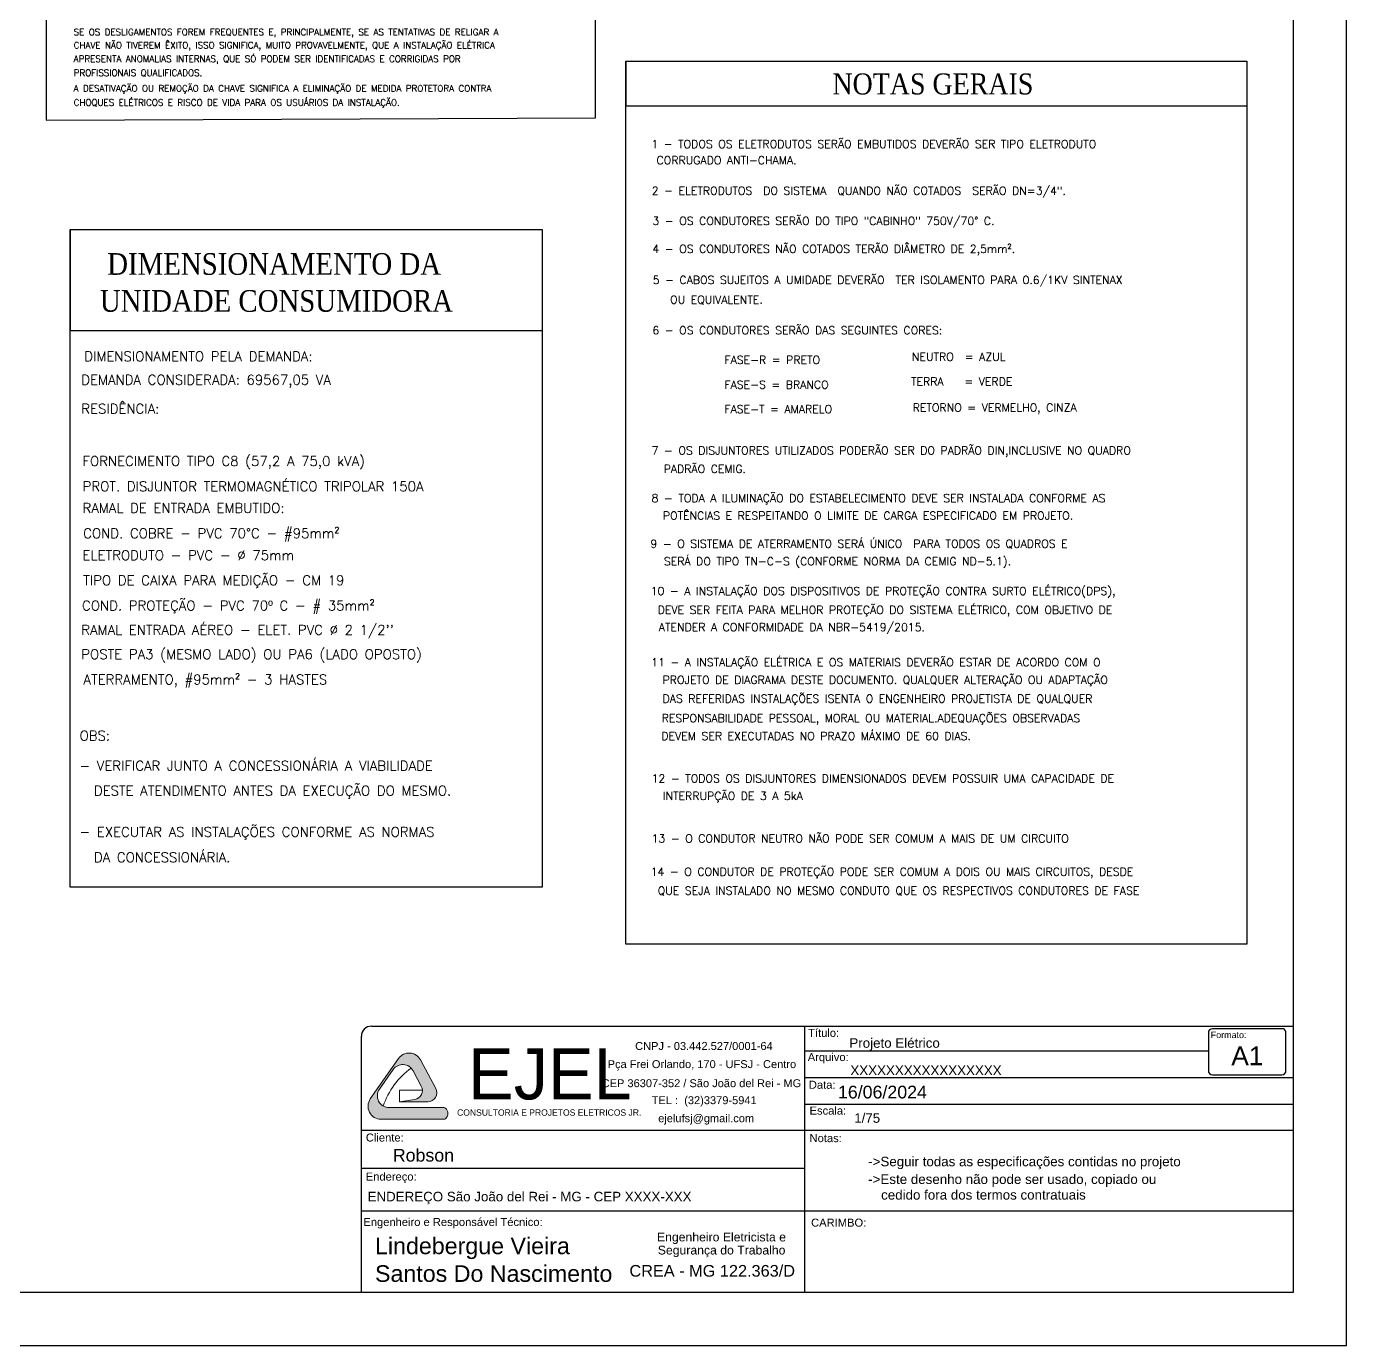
# Model space of a CAD drawing. Header units: millimetres. Extents: x 32721 to 70403, y 1490 to 13922.
# Drawn here: x 37169 to 39028, y 1490 to 3347 of the extents above; entities that cross this region are included whole.
import ezdxf
from ezdxf.enums import TextEntityAlignment as Align

# ---------------------------------------------------------------- set-up
doc = ezdxf.new("R2010")
doc.units = ezdxf.units.MM
for name, color, linetype, lineweight in [('EJEL05130C', 130, 'Continuous', 30), ('EJEL0550C', 50, 'Continuous', 35), ('EJEL0910C', 10, 'Continuous', 9), ('EJELFORMATO', 170, 'Continuous', 25)]:
    doc.layers.add(name, color=color, linetype=linetype, lineweight=lineweight)
doc.styles.add('AGEONE', font='')
doc.styles.add('AR', font='arial.ttf')
doc.styles.add('EST2', font='GARA.TTF')
doc.styles.add('ROMANS', font='romans.shx')
doc.styles.get("Standard").update_dxf_attribs({"font": 'arial.ttf'})
doc.styles.get('AGEONE').set_extended_font_data('Ageone')

msp = doc.modelspace()

# ---------------------------------------------------------------- hatches: boundary and pattern name
at = {"layer": 'EJEL0910C'}
h = msp.add_hatch(color=256, dxfattribs=at)
h.dxf.hatch_style = 1
edge = h.paths.add_edge_path()
edge.add_arc((37713.75127850714, 1849.424133664041), 12.78346861044271, -81.42301880512713, 28.01405766303168, ccw=False)
edge.add_line((37715.65778065831, 1836.783630538717), (37694.09754332207, 1833.531810697888))
edge.add_line((37694.0975433221, 1833.53181069791), (37734.02248826834, 1833.53181069791))
edge.add_arc((37734.02248826818, 1846.315279308343), 12.78346861044283, 270, 388.0140576630249)
edge.add_line((37745.30814828965, 1852.31952344031), (37723.93013562275, 1892.501930682029))
edge.add_arc((37707.80776416356, 1883.924439064911), 18.26209801491666, 28.01405766304973, 145.1095997923744)
edge.add_line((37692.82831979016, 1894.370513455578), (37653.24035629955, 1837.602231440496))
edge.add_arc((37668.21980067305, 1827.156157049802), 18.2620980149165, 145.1095997923639, 269.9862535993906)
edge.add_line((37668.2154192313, 1808.89405956048), (37756.54700578701, 1808.872867050154))
edge.add_ellipse((37756.54913425617, 1817.118610170015), major_axis=(0.002128469265731183, 8.24574311990834), ratio=0.7056061408771387, start_angle=180, end_angle=360.0417428966182)
edge.add_line((37756.54702383568, 1825.3643521958), (37679.53680396081, 1825.346209495718))
edge.add_arc((37679.53256137422, 1841.782097161617), 16.43588821342579, 145.1095997924006, 270.01478972746276, ccw=False)
edge.add_line((37666.05106143848, 1851.183564113147), (37685.42089993958, 1878.959492897319))
edge.add_arc((37698.90239987578, 1869.558025945778), 16.43588821342482, 28.01405766304339, 145.1095997923957, ccw=False)
edge.add_line((37713.41253418903, 1877.277768401182), (37725.03693852894, 1855.428377796015))

# ---------------------------------------------------------------- linework, layer by layer
at = {"layer": 'EJEL05130C'}
for p, q in [((38013.24986384808, 3298.316568835337), (38013.23640672155, 3253.458136220544)), ((38013.24986384808, 2055.561198914774), (38013.24986384808, 3298.316568835337)), ((38013.24986384808, 3298.316568835337), (38887.53340266751, 3298.316568835337)), ((38887.53340266751, 3298.316568835337), (38887.53340266751, 2055.561198914774)), ((38013.23640672155, 3253.458136220544), (38013.23640672155, 3235.514762367217)), ((38013.23640672155, 3235.514762367217), (38887.53340266751, 3235.514762367217)), ((37230.57341171562, 3061.332795870477), (37230.57341171562, 2984.942665435961)), ((37230.57341171562, 3061.332795870477), (37230.57341171562, 2919.465410777803)), ((37230.57341171562, 2919.465410777803), (37895.20173132244, 2919.465410777803)), ((38887.53340266751, 2055.561198914774), (38013.24986384808, 2055.561198914774))]:
    msp.add_line(p, q, dxfattribs=at)
msp.add_lwpolyline([(37196.72860600775, 3215.332775000365), (37970.2841877164, 3218.741105530142), (37970.2841877164, 3565.765842994548), (37196.72860600775, 3562.357512464769)], close=True, dxfattribs=at)
at = {"layer": 'EJEL05130C', "ltscale": 0.35}
msp.add_lwpolyline([(37230.57341171562, 3061.332795870477), (37895.20173132244, 3061.332795870477), (37895.20173132244, 2135.466025286449), (37230.57341171562, 2135.466025286449)], close=True, dxfattribs=at)
at = {"layer": 'EJEL0910C'}
for p, q in [((37653.24035629965, 1837.602231440411), (37692.82831979016, 1894.370513455578)), ((37666.05106143848, 1851.183564113147), (37685.42089993981, 1878.959492897367)), ((37723.93013562248, 1892.501930682032), (37745.30814828965, 1852.31952344031)), ((37713.41253418857, 1877.277768401182), (37725.03693852862, 1855.428377796008)), ((37726.52318543367, 1849.967698911307), (37694.0975433221, 1849.967698911307)), ((37694.0975433221, 1833.53181069791), (37694.0975433221, 1849.967698911307)), ((37756.54702383568, 1825.3643521958), (37679.53680396135, 1825.346209495721)), ((37694.0975433221, 1833.53181069791), (37715.65778065831, 1836.783630538659)), ((37734.02248826818, 1833.53181069791), (37694.0975433221, 1833.53181069791)), ((37734.02248826818, 1833.53181069791), (37694.0975433221, 1833.53181069791)), ((37756.54700578711, 1808.872867050159), (37668.2154192313, 1808.89405956048))]:
    msp.add_line(p, q, dxfattribs=at)
for centre, radius, start, end in [((37707.80776416356, 1883.924439064911), 18.26209801491723, 28.0140576628311, 145.109599792919), ((37775.72615155121, 1791.876307126993), 110.225092119706, 126.1074537238556, 161.1486609977867), ((37698.90239987578, 1869.558025945778), 16.43588821342551, 28.0140576628311, 145.109599792919), ((37679.53256137422, 1841.782097161617), 16.43588821342551, 145.109599792919, 270.0147897296896), ((37713.75127850714, 1849.424133664041), 12.78346861044206, 278.5769811941419, 28.0140576628311), ((37734.02248826818, 1846.315279308343), 12.78346861044206, 270, 28.0140576628311), ((37668.21980067305, 1827.156157049802), 18.26209801491723, 145.109599792919, 269.9862536000813)]:
    msp.add_arc(centre, radius, start, end, dxfattribs=at)
msp.add_ellipse((37756.54913425571, 1817.118610170946), major_axis=(0.002128469265731183, 8.245743119908337), ratio=0.7056061408771387, start_param=3.141592653589793, end_param=6.283913858164894, dxfattribs=at)
at = {"layer": 'EJELFORMATO'}
for p, q in [((37654.66627944153, 1940.014106788018), (38953.15713022681, 1940.014106788018)), ((38264.6064667372, 1939.882662628705), (38264.6064667372, 1565.014106788018)), ((38937.13719189269, 1936.405796490712), (38839.10803908607, 1936.405796490712)), ((37640.65713022681, 1565.014106788018), (37640.65713022681, 1926.004957573299)), ((38833.45223495117, 1930.749992355224), (38833.45223495094, 1877.189835526675)), ((38942.7929960262, 1877.189835526675), (38942.7929960262, 1931.767388787572)), ((38264.78775005517, 1905.093996144584), (38833.45223495117, 1905.093996144584)), ((38264.78775005517, 1867.593996144584), (38953.15713022681, 1867.593996144584)), ((38839.10803908607, 1871.534031391246), (38937.13719189269, 1871.534031391246)), ((38264.65011659553, 1830.093996144584), (38953.15713022681, 1830.093996144584)), ((38952.99960678894, 1793.216787584868), (37640.65713022681, 1793.216787584868)), ((37640.65713022681, 1740.234143271155), (38264.64484223755, 1740.234143271155)), ((37640.65713022681, 1680.093996144584), (38952.95300147109, 1680.093996144584))]:
    msp.add_line(p, q, dxfattribs=at)
at = {"layer": 'EJELFORMATO', "color": 7}
msp.add_lwpolyline([(32720.65713022705, 1490.310707265264), (39028.15713022681, 1490.310707265264), (39028.15713022681, 5945.310707265322), (32720.65713022705, 5945.310707265322)], close=True, dxfattribs=at)
at = {"layer": 'EJELFORMATO'}
msp.add_lwpolyline([(38953.15713022681, 1565.310707265264), (38953.15713022681, 5870.310707265322), (32908.15713022705, 5870.310707265322), (32908.15713022705, 1565.310707265264)], close=True, dxfattribs=at)
for centre, radius, start, end in [((37654.66627944153, 1926.004957573299), 14.00914921470303, 90, 180), ((38839.10803908607, 1930.749992355224), 5.655804135211872, 90, 180), ((38937.08949540774, 1930.580255288907), 5.825736455444084, 11.75773836367148, 89.53090260321973), ((38839.10803908607, 1877.189835526675), 5.655804135211872, 180, 270), ((38937.13719189269, 1877.189835526675), 5.655804135211872, 270, 0)]:
    msp.add_arc(centre, radius, start, end, dxfattribs=at)

# ---------------------------------------------------------------- texts
at = {"layer": 'EJEL05130C'}
for s, height, style, p in [('  SE OS DESLIGAMENTOS FOREM FREQUENTES E, PRINCIPALMENTE, SE AS TENTATIVAS DE RELIGAR A ', 9.012294364931384, 'ROMANS', (37223.07863490791, 3334.839437962888)), ('  CHAVE NÃO TIVEREM ÊXITO, ISSO SIGNIFICA, MUITO PROVAVELMENTE, QUE A INSTALAÇÃO ELÉTRICA ', 9.012294364931384, 'ROMANS', (37223.07863490791, 3316.392726752658)), ('  APRESENTA ANOMALIAS INTERNAS, QUE SÓ PODEM SER IDENTIFICADAS E CORRIGIDAS POR', 9.012294364931384, 'ROMANS', (37223.07863490791, 3297.253326211624)), ('  PROFISSIONAIS QUALIFICADOS.', 9.012294364931384, 'ROMANS', (37223.07863490791, 3277.542981731131)), ('NOTAS GERAIS', 29.60389732044088, 'EST2', (38303.982393825, 3251.603988077291)), ('  A DESATIVAÇÃO OU REMOÇÃO DA CHAVE SIGNIFICA A ELIMINAÇÃO DE MEDIDA PROTETORA CONTRA ', 9.012294364931384, 'ROMANS', (37223.07863490791, 3255.611648813099)), ('  CHOQUES ELÉTRICOS E RISCO DE VIDA PARA OS USUÁRIOS DA INSTALAÇÃO.', 9.012294364931384, 'ROMANS', (37223.07863490791, 3235.729181520689)), ('1 - TODOS OS ELETRODUTOS SERÃO EMBUTIDOS DEVERÃO SER TIPO ELETRODUTO ', 11.27346292456611, 'ROMANS', (38048.98433163148, 3176.122076211603)), ('CORRUGADO ANTI-CHAMA.', 11.27346292456611, 'ROMANS', (38056.35494685962, 3153.299713915849)), ('2 - ELETRODUTOS  DO SISTEMA  QUANDO NÃO COTADOS  SERÃO DN=3/4".', 11.27346292456611, 'ROMANS', (38049.59375392969, 3110.455504165837)), ('3 - OS CONDUTORES SERÃO DO TIPO "CABINHO" 750V/70%%D C.', 11.27346292456611, 'ROMANS', (38050.53944578577, 3067.926893950708)), ('4 - OS CONDUTORES NÃO COTADOS TERÃO DIÂMETRO DE 2,5mm². ', 11.27346292456611, 'ROMANS', (38050.53944578577, 3028.564035206276)), ('DIMENSIONAMENTO DA', 30.55277831107369, 'EST2', (37282.69107960651, 2997.697334960405)), ('5 - CABOS SUJEITOS A UMIDADE DEVERÃO  TER ISOLAMENTO PARA 0.6/1KV SINTENAX', 11.27346292456611, 'ROMANS', (38050.90859976347, 2984.816311290258)), ('UNIDADE CONSUMIDORA', 30.55277831107369, 'EST2', (37272.38468050116, 2945.655694974477)), (' OU EQUIVALENTE.', 11.27346292456611, 'ROMANS', (38067.75634428469, 2957.065976722762)), ('6 - OS CONDUTORES SERÃO DAS SEGUINTES CORES:', 11.27346292456611, 'ROMANS', (38050.43944588878, 2913.957864552222)), ('DIMENSIONAMENTO PELA DEMANDA:', 13.71268318554229, 'ROMANS', (37250.37907033307, 2876.045029638637)), ('FASE-R = PRETO', 11.27346292456611, 'ROMANS', (38151.89900438729, 2872.275057694752)), ('NEUTRO  = AZUL ', 11.27346292456611, 'ROMANS', (38415.96876575035, 2876.673256450177)), ('DEMANDA CONSIDERADA: 69567,05 VA', 13.71268318554229, 'ROMANS', (37246.19429207216, 2843.02823599296)), ('FASE-S = BRANCO', 11.27346292456611, 'ROMANS', (38151.89900438729, 2837.379179547733)), ('TERRA   = VERDE', 11.27346292456611, 'ROMANS', (38414.75770394614, 2841.777378327308)), ('RESIDÊNCIA:', 13.71268318554229, 'ROMANS', (37246.19429207216, 2802.226647948864)), ('FASE-T = AMARELO', 11.27346292456611, 'ROMANS', (38151.89900438729, 2803.000268970967)), ('RETORNO = VERMELHO, CINZA', 11.27346292456611, 'ROMANS', (38417.11432988895, 2805.136666328465)), ('7 - OS DISJUNTORES UTILIZADOS PODERÃO SER DO PADRÃO DIN,INCLUSIVE NO QUADRO', 11.27346292456611, 'ROMANS', (38049.36990711315, 2744.759477815224)), ('FORNECIMENTO TIPO C8 (57,2 A 75,0 kVA)', 13.71268318554229, 'ROMANS', (37247.86135244348, 2728.603381566163)), (' PADRÃO CEMIG.', 11.27346292456611, 'ROMANS', (38058.63317303843, 2718.79166238853)), ('PROT. DISJUNTOR TERMOMAGNÉTICO TRIPOLAR 150A', 13.71268318554229, 'ROMANS', (37248.01121660357, 2692.989323325269)), ('8 - TODA A ILUMINAÇÃO DO ESTABELECIMENTO DEVE SER INSTALADA CONFORME AS ', 11.27346292456611, 'ROMANS', (38049.36990711315, 2677.66669529992)), ('RAMAL DE ENTRADA EMBUTIDO:', 13.71268318554229, 'ROMANS', (37247.96625735555, 2662.530592191653)), ('POTÊNCIAS E RESPEITANDO O LIMITE DE CARGA ESPECIFICADO EM PROJETO.', 11.27346292456611, 'ROMANS', (38065.19400324875, 2653.013098768346)), ('COND. COBRE - PVC 70°C - #95mm²', 13.71268318554229, 'ROMANS', (37248.8504559001, 2626.96898640677)), ('9 - O SISTEMA DE ATERRAMENTO SERÁ ÚNICO  PARA TODOS OS QUADROS E', 11.27346292456611, 'ROMANS', (38047.78824734465, 2613.412510191274)), ('ELETRODUTO - PVC - Ø 75mm', 13.71268318554229, 'ROMANS', (37247.95127093953, 2596.090635624892)), ('SERÁ DO TIPO TN-C-S (CONFORME NORMA DA CEMIG ND-5.1). ', 11.27346292456611, 'ROMANS', (38066.65752263565, 2588.758913683791)), ('TIPO DE CAIXA PARA MEDIÇÃO - CM 19', 13.71268318554229, 'ROMANS', (37248.8504559001, 2560.791292120124)), ('10 - A INSTALAÇÃO DOS DISPOSITIVOS DE PROTEÇÃO CONTRA SURTO ELÉTRICO(DPS), ', 11.27346292456611, 'ROMANS', (38048.03549918203, 2546.915397580309)), ('COND. PROTEÇÃO - PVC 70º C - # 35mm²', 13.71268318554229, 'ROMANS', (37247.24048663738, 2525.229686335265)), (' DEVE SER FEITA PARA MELHOR PROTEÇÃO DO SISTEMA ELÉTRICO, COM OBJETIVO DE ', 11.27346292456611, 'ROMANS', (38050.22301048542, 2520.274722229879)), ("RAMAL ENTRADA AÉREO - ELET. PVC ∅ 2 1/2''", 13.71268318554229, 'ROMANS', (37246.19429207216, 2490.975823756969)), ('ATENDER A CONFORMIDADE DA NBR-5419/2015. ', 11.27346292456611, 'ROMANS', (38059.52620333836, 2495.996489616929)), ('POSTE PA3 (MESMO LADO) OU PA6 (LADO OPOSTO)', 13.71268318554229, 'ROMANS', (37246.19429207216, 2456.721961178632)), ('11 - A INSTALAÇÃO ELÉTRICA E OS MATERIAIS DEVERÃO ESTAR DE ACORDO COM O ', 11.27346292456611, 'ROMANS', (38048.73517679617, 2446.563287750187)), ('ATERRAMENTO, #95mm² - 3 HASTES', 13.71268318554229, 'ROMANS', (37249.33287576786, 2421.160355393733)), ('PROJETO DE DIAGRAMA DESTE DOCUMENTO. QUALQUER ALTERAÇÃO OU ADAPTAÇÃO', 11.27346292456611, 'ROMANS', (38064.79094718781, 2421.843454503251)), ('DAS REFERIDAS INSTALAÇÕES ISENTA O ENGENHEIRO PROJETISTA DE QUALQUER ', 11.27346292456611, 'ROMANS', (38064.79094718781, 2395.383393176417)), ('RESPONSABILIDADE PESSOAL, MORAL OU MATERIAL.ADEQUAÇÕES OBSERVADAS ', 11.27346292456611, 'ROMANS', (38063.58285145219, 2367.922160000879)), ('OBS:', 13.71268318554229, 'ROMANS', (37243.81258132953, 2342.081178755237)), ('DEVEM SER EXECUTADAS NO PRAZO MÁXIMO DE 60 DIAS.', 11.27346292456611, 'ROMANS', (38063.13603062979, 2342.776277228924)), ('- VERIFICAR JUNTO A CONCESSIONÁRIA A VIABILIDADE', 13.71268318554229, 'ROMANS', (37243.42293451329, 2299.724571640445)), ('12 - TODOS OS DISJUNTORES DIMENSIONADOS DEVEM POSSUIR UMA CAPACIDADE DE ', 11.27346292456611, 'ROMANS', (38049.36990711315, 2283.088719663951)), ('  DESTE ATENDIMENTO ANTES DA EXECUÇÃO DO MESMO.', 13.71268318554229, 'ROMANS', (37245.14637235441, 2264.620051543839)), ('INTERRUPÇÃO DE 3 A 5kA', 11.27346292456611, 'ROMANS', (38065.19400324875, 2258.435123132364)), ('- EXECUTAR AS INSTALAÇÕES CONFORME AS NORMAS', 13.71268318554229, 'ROMANS', (37243.42293451329, 2206.598492316871)), ('13 - O CONDUTOR NEUTRO NÃO PODE SER COMUM A MAIS DE UM CIRCUITO ', 11.27346292456611, 'ROMANS', (38049.36990711315, 2198.53467633519)), ('  DA CONCESSIONÁRIA.', 13.71268318554229, 'ROMANS', (37245.14637235441, 2170.789610667859)), ('14 - O CONDUTOR DE PROTEÇÃO PODE SER COMUM A DOIS OU MAIS CIRCUITOS, DESDE ', 11.27346292456611, 'ROMANS', (38048.03549918203, 2151.728250233744)), (' QUE SEJA INSTALADO NO MESMO CONDUTO QUE OS RESPECTIVOS CONDUTORES DE FASE', 11.27346292456611, 'ROMANS', (38050.22301048542, 2125.08757488333))]:
    msp.add_text(s, height=height, dxfattribs=dict(at, style=style)).set_placement(p)
at = {"layer": 'EJEL0550C'}
for s, height, p in [('Título:', 11.25, (38269.83630719906, 1924.846851644674)), ('Formato:', 8.999999999999998, (38836.85509501639, 1923.177855522474)), ('Arquivo:', 11.25, (38269.26796167283, 1890.813419857688)), ('Data:', 11.25, (38270.8296995094, 1851.856996680479)), ('Escala:', 11.25, (38271.85242138206, 1815.483171896936)), ('Cliente:', 11.25, (37646.9303156299, 1777.549723027667)), ('Notas:', 11.25, (38271.8285179784, 1776.713427060327)), ('Endereço:', 11.25, (37646.7982854837, 1722.578864673313)), ('Engenheiro e Responsável Técnico:', 11.25, (37643.41727739302, 1658.645291357461)), ('CARIMBO:', 11.25, (38273.97364494772, 1657.765950743793))]:
    msp.add_text(s, height=height, dxfattribs=at).set_placement(p)
at = {"layer": 'EJEL0910C'}
for s, height, style, p in [('CNPJ - 03.442.527/0001-64', 11.13826076444457, 'AR', (38026.18526784526, 1906.470889734614)), ('EJEL', 72.06060324393998, 'AGEONE', (37790.96533354869, 1836.816687056256)), ('A1', 26.45115328053145, 'AR', (38865.81283614654, 1885.036031304902)), ('Pça Frei Orlando, 170 - UFSJ - Centro', 11.13826076444457, 'AR', (37987.4866394292, 1880.951307678464)), ('CEP 36307-352 / São João del Rei - MG', 11.13826076444457, 'AR', (37979.01296106572, 1854.101799194803)), ('TEL :  (32)3379-5941', 11.13826076444457, 'AR', (38049.46230620108, 1830.185977838046)), ('CONSULTORIA E PROJETOS ELETRICOS JR.', 9, 'AGEONE', (37775.45353128723, 1813.871727183796)), ('ejelufsj@gmail.com', 11.13826076444457, 'AR', (38058.67996602491, 1804.762993175464))]:
    msp.add_text(s, height=height, dxfattribs=dict(at, style=style)).set_placement(p)
for s, height, p in [('Projeto Elétrico ', 13.4486808339625, (38327.89618466664, 1909.566961083256)), ('XXXXXXXXXXXXXXXXX', 13.4486808339625, (38329.31618621861, 1871.15720523514)), ('16/06/2024', 17.93157444528338, (38311.78420210839, 1838.258563233771)), ('1/75', 13.4486808339625, (38334.71857634382, 1803.953034648563)), ('Robson', 17.93157444528338, (37684.87332470159, 1749.340460467723)), ('->Seguir todas as especificações contidas no projeto', 13.4486808339625, (38354.41474745199, 1742.712648597415)), ('->Este desenho não pode ser usado, copiado ou', 13.4486808339625, (38354.41474745199, 1717.810163638656)), ('ENDEREÇO São João del Rei - MG - CEP XXXX-XXX', 13.4486808339625, (37649.32669047648, 1693.359638137605)), ('    cedido fora dos termos contratuais', 13.4486808339625, (38351.71637855712, 1695.814188514181))]:
    msp.add_text(s, height=height, dxfattribs=at).set_placement(p)
at = {"layer": 'EJEL0910C', "style": 'AR'}
for s, p in [('Engenheiro Eletricista e', (38147.77200334708, 1636.973923699545)), ('Segurança do Trabalho', (38147.96757235986, 1618.559330559903))]:
    msp.add_text(s, height=12.312, dxfattribs=at).set_placement(p, align=Align.CENTER)
at = {"layer": 'EJEL0910C'}
msp.add_text('CREA - MG 122.363/D', height=16.41600000000005, dxfattribs=at).set_placement((38134.74989580902, 1587.339069281166), align=Align.CENTER)
at = {"layer": 'EJEL0910C', "insert": (37659.8356228256, 1642.396441565247), "char_height": 23.40000000000007, "attachment_point": 1, "style": 'AR'}
msp.add_mtext_dynamic_manual_height_columns('Lindebergue Vieira Santos Do Nascimento', width=341.341735137139, gutter_width=1811.922514845056, heights=[0], dxfattribs=at)

doc.saveas('drawing.dxf')
